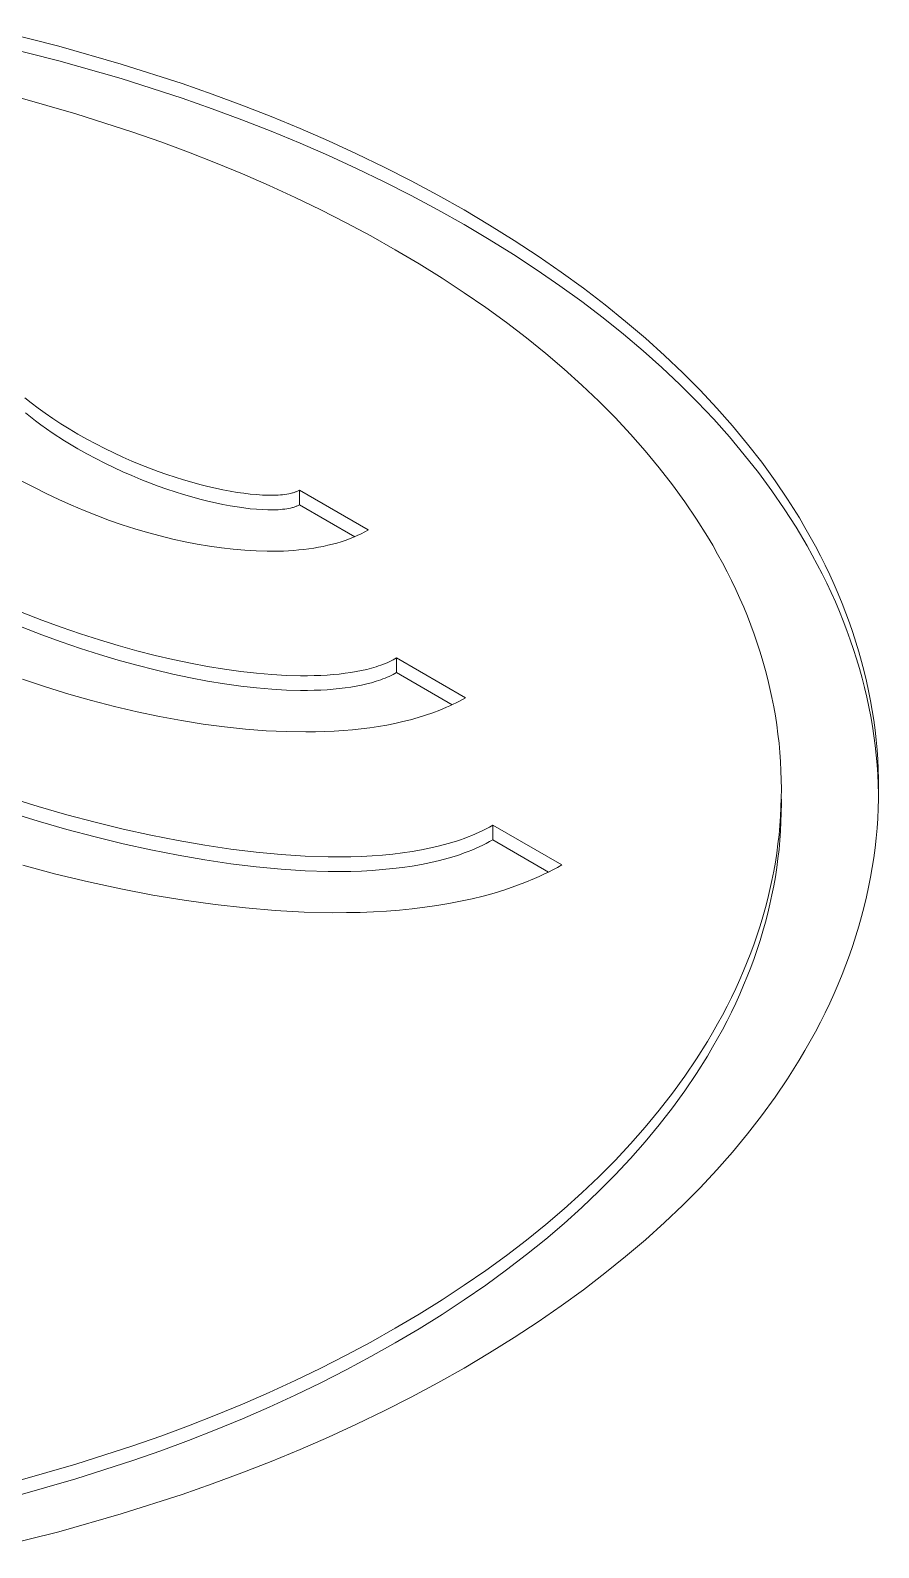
# Model space of a CAD drawing. Header units: inches. Extents: x -10 to 196, y -2 to 124.
# Drawn here: x 184.65 to 185.063, y 47.31 to 48.049 of the extents above; entities that cross this region are included whole.
import ezdxf

# ---------------------------------------------------------------- set-up
doc = ezdxf.new("R2010")
doc.units = ezdxf.units.IN
doc.layers.add('ZANO_R', color=7, linetype='Continuous', lineweight=0)

msp = doc.modelspace()

# ---------------------------------------------------------------- linework, layer by layer
at = {"layer": 'ZANO_R'}
for p, q in [((184.63254, 48.04899), (184.66345, 48.04125)), ((184.63254, 48.04188), (184.66345, 48.03414)), ((184.66345, 48.04125), (184.6938, 48.0326)), ((184.66345, 48.03414), (184.6938, 48.02549)), ((184.6938, 48.0326), (184.72354, 48.02304)), ((184.6938, 48.02549), (184.72354, 48.01593)), ((184.72354, 48.02304), (184.73816, 48.01792)), ((184.67175, 48.00837), (184.64348, 48.01643)), ((184.72354, 48.01593), (184.73816, 48.0108)), ((184.73816, 48.01792), (184.7526, 48.01257)), ((184.7526, 48.01257), (184.76686, 48.00699)), ((184.69945, 47.99946), (184.67175, 48.00837)), ((184.73816, 48.0108), (184.7526, 48.00545)), ((184.7526, 48.00545), (184.76686, 47.99988)), ((184.76686, 48.00699), (184.78092, 48.00118)), ((184.71306, 47.99469), (184.69945, 47.99946)), ((184.76686, 47.99988), (184.78092, 47.99407)), ((184.78092, 48.00118), (184.79478, 47.99515)), ((184.72651, 47.98971), (184.71306, 47.99469)), ((184.78092, 47.99407), (184.79478, 47.98804)), ((184.79478, 47.99515), (184.80843, 47.98889)), ((184.73978, 47.98452), (184.72651, 47.98971)), ((184.75288, 47.97911), (184.73978, 47.98452)), ((184.79478, 47.98804), (184.80843, 47.98178)), ((184.80843, 47.98889), (184.82187, 47.9824)), ((184.76579, 47.97349), (184.75288, 47.97911)), ((184.80843, 47.98178), (184.82187, 47.97529)), ((184.82187, 47.9824), (184.83508, 47.97569)), ((184.82187, 47.97529), (184.83508, 47.96857)), ((184.83508, 47.97569), (184.84806, 47.96874)), ((184.7785, 47.96766), (184.76579, 47.97349)), ((184.83508, 47.96857), (184.84806, 47.96163)), ((184.84806, 47.96874), (184.8608, 47.96157)), ((184.79102, 47.96162), (184.7785, 47.96766)), ((184.80332, 47.95536), (184.79102, 47.96162)), ((184.84806, 47.96163), (184.8608, 47.95446)), ((184.8608, 47.96157), (184.87322, 47.95422)), ((184.81541, 47.9489), (184.80332, 47.95536)), ((184.8608, 47.95446), (184.87303, 47.94722)), ((184.87322, 47.95422), (184.88524, 47.94672)), ((184.82727, 47.94222), (184.81541, 47.9489)), ((184.87303, 47.94722), (184.88487, 47.93985)), ((184.88524, 47.94672), (184.89688, 47.9391)), ((184.83884, 47.93537), (184.82727, 47.94222)), ((184.88487, 47.93985), (184.89634, 47.93234)), ((184.89688, 47.9391), (184.90811, 47.93134)), ((184.85004, 47.92839), (184.83884, 47.93537)), ((184.89634, 47.93234), (184.90742, 47.92471)), ((184.90811, 47.93134), (184.91896, 47.92346)), ((184.86087, 47.92129), (184.85004, 47.92839)), ((184.90742, 47.92471), (184.91812, 47.91696)), ((184.91896, 47.92346), (184.9294, 47.91546)), ((184.87134, 47.91406), (184.86087, 47.92129)), ((184.91812, 47.91696), (184.92844, 47.9091)), ((184.88144, 47.90672), (184.87134, 47.91406)), ((184.92844, 47.9091), (184.93838, 47.90112)), ((184.9294, 47.91546), (184.93946, 47.90734)), ((184.89117, 47.89927), (184.88144, 47.90672)), ((184.93946, 47.90734), (184.94912, 47.89911)), ((184.90053, 47.89171), (184.89117, 47.89927)), ((184.93838, 47.90112), (184.94793, 47.89303)), ((184.94912, 47.89911), (184.95839, 47.89077)), ((184.90953, 47.88404), (184.90053, 47.89171)), ((184.94793, 47.89303), (184.95711, 47.88483)), ((184.95839, 47.89077), (184.96726, 47.88233)), ((184.91816, 47.87628), (184.90953, 47.88404)), ((184.95711, 47.88483), (184.9659, 47.87654)), ((184.96726, 47.88233), (184.97573, 47.87379)), ((184.92642, 47.86842), (184.91816, 47.87628)), ((184.9659, 47.87654), (184.97431, 47.86815)), ((184.97573, 47.87379), (184.98382, 47.86516)), ((184.64686, 47.87013), (184.64998, 47.86763)), ((184.64998, 47.86763), (184.65329, 47.86513)), ((184.65329, 47.86513), (184.65678, 47.86261)), ((184.93432, 47.86047), (184.92642, 47.86842)), ((184.97431, 47.86815), (184.98233, 47.85967)), ((184.98382, 47.86516), (184.99151, 47.85644)), ((184.64716, 47.86277), (184.64954, 47.86086)), ((184.64954, 47.86086), (184.65204, 47.85894)), ((184.65204, 47.85894), (184.65465, 47.85701)), ((184.65465, 47.85701), (184.65737, 47.85508)), ((184.65678, 47.86261), (184.66047, 47.86008)), ((184.66047, 47.86008), (184.66435, 47.85754)), ((184.66435, 47.85754), (184.66842, 47.85501)), ((184.94185, 47.85243), (184.93432, 47.86047)), ((184.98233, 47.85967), (184.98998, 47.85111)), ((184.65737, 47.85508), (184.66021, 47.85314)), ((184.66021, 47.85314), (184.66622, 47.84925)), ((184.66842, 47.85501), (184.6727, 47.85248)), ((184.6727, 47.85248), (184.67708, 47.85002)), ((184.67708, 47.85002), (184.68147, 47.84766)), ((184.94901, 47.84431), (184.94185, 47.85243)), ((184.98998, 47.85111), (184.99724, 47.84245)), ((184.99151, 47.85644), (184.9988, 47.84764)), ((184.66622, 47.84925), (184.6727, 47.84537)), ((184.6727, 47.84537), (184.67708, 47.8429)), ((184.67708, 47.8429), (184.68147, 47.84055)), ((184.68147, 47.84766), (184.68586, 47.84542)), ((184.68586, 47.84542), (184.69024, 47.84329)), ((184.69024, 47.84329), (184.69461, 47.84127)), ((184.9558, 47.8361), (184.94901, 47.84431)), ((184.99724, 47.84245), (185.00412, 47.83373)), ((184.9988, 47.84764), (185.0057, 47.83875)), ((184.68147, 47.84055), (184.68586, 47.83831)), ((184.68586, 47.83831), (184.69024, 47.83618)), ((184.69024, 47.83618), (184.69461, 47.83416)), ((184.69461, 47.84127), (184.69895, 47.83936)), ((184.69895, 47.83936), (184.70327, 47.83756)), ((184.70327, 47.83756), (184.70755, 47.83587)), ((184.70755, 47.83587), (184.71179, 47.83429)), ((184.96223, 47.82783), (184.9558, 47.8361)), ((185.0057, 47.83875), (185.01221, 47.82979)), ((184.65118, 47.82656), (184.64515, 47.82977)), ((184.69461, 47.83416), (184.69895, 47.83225)), ((184.69895, 47.83225), (184.70327, 47.83045)), ((184.70327, 47.83045), (184.70755, 47.82876)), ((184.70755, 47.82876), (184.71179, 47.82717)), ((184.71179, 47.83429), (184.71598, 47.83281)), ((184.71598, 47.83281), (184.72011, 47.83143)), ((184.72011, 47.83143), (184.72417, 47.83017)), ((184.72417, 47.83017), (184.72816, 47.829)), ((184.72816, 47.829), (184.73208, 47.82794)), ((184.73208, 47.82794), (184.7359, 47.82697)), ((184.96829, 47.81948), (184.96223, 47.82783)), ((185.00412, 47.83373), (185.01062, 47.82492)), ((185.01221, 47.82979), (185.01832, 47.82076)), ((184.65726, 47.8235), (184.65118, 47.82656)), ((184.66339, 47.82059), (184.65726, 47.8235)), ((184.66955, 47.81783), (184.66339, 47.82059)), ((184.71179, 47.82717), (184.71598, 47.82569)), ((184.71598, 47.82569), (184.72011, 47.82432)), ((184.72011, 47.82432), (184.72417, 47.82305)), ((184.72417, 47.82305), (184.72816, 47.82189)), ((184.72816, 47.82189), (184.73208, 47.82082)), ((184.73208, 47.82082), (184.7359, 47.81986)), ((184.7359, 47.82697), (184.73963, 47.82611)), ((184.73963, 47.82611), (184.74327, 47.82535)), ((184.74327, 47.82535), (184.74679, 47.82468)), ((184.74679, 47.82468), (184.75019, 47.82412)), ((184.75019, 47.82412), (184.75348, 47.82365)), ((184.75348, 47.82365), (184.75663, 47.82327)), ((184.75663, 47.82327), (184.75965, 47.82299)), ((184.75965, 47.82299), (184.76252, 47.82281)), ((184.76252, 47.82281), (184.76523, 47.82271)), ((184.76523, 47.82271), (184.76653, 47.8227)), ((184.76653, 47.8227), (184.76779, 47.82271)), ((184.76779, 47.82271), (184.76901, 47.82274)), ((184.76901, 47.82274), (184.77018, 47.8228)), ((184.77018, 47.8228), (184.77131, 47.82287)), ((184.77131, 47.82287), (184.7724, 47.82297)), ((184.7724, 47.82297), (184.77344, 47.8231)), ((184.77344, 47.8231), (184.77444, 47.82324)), ((184.77444, 47.82324), (184.77539, 47.82341)), ((184.77539, 47.82341), (184.77629, 47.82359)), ((184.77629, 47.82359), (184.77672, 47.8237)), ((184.77672, 47.8237), (184.77714, 47.8238)), ((184.77714, 47.8238), (184.77754, 47.82392)), ((184.77754, 47.82392), (184.77794, 47.82403)), ((184.77794, 47.82403), (184.77832, 47.82416)), ((184.77832, 47.82416), (184.77869, 47.82429)), ((184.77869, 47.82429), (184.77904, 47.82442)), ((184.77904, 47.82442), (184.77939, 47.82456)), ((184.77939, 47.82456), (184.77972, 47.8247)), ((184.77972, 47.8247), (184.78003, 47.82486)), ((184.78003, 47.82486), (184.78034, 47.82501)), ((184.78034, 47.82501), (184.78063, 47.82517)), ((184.78063, 47.82517), (184.78063, 47.81806)), ((184.78063, 47.82517), (184.81405, 47.80587)), ((185.01062, 47.82492), (185.01673, 47.81605)), ((185.01832, 47.82076), (185.02404, 47.81166)), ((184.67573, 47.81523), (184.66955, 47.81783)), ((184.68192, 47.81277), (184.67573, 47.81523)), ((184.68812, 47.81048), (184.68192, 47.81277)), ((184.7359, 47.81986), (184.73963, 47.819)), ((184.73963, 47.819), (184.74327, 47.81824)), ((184.74327, 47.81824), (184.74679, 47.81757)), ((184.74679, 47.81757), (184.75019, 47.817)), ((184.75019, 47.817), (184.75348, 47.81653)), ((184.75348, 47.81653), (184.75663, 47.81616)), ((184.75663, 47.81616), (184.75965, 47.81588)), ((184.75965, 47.81588), (184.76252, 47.81569)), ((184.76252, 47.81569), (184.76523, 47.8156)), ((184.76523, 47.8156), (184.76653, 47.81558)), ((184.76653, 47.81558), (184.76779, 47.81559)), ((184.76779, 47.81559), (184.76901, 47.81563)), ((184.76901, 47.81563), (184.77018, 47.81568)), ((184.77018, 47.81568), (184.77131, 47.81576)), ((184.77131, 47.81576), (184.7724, 47.81586)), ((184.7724, 47.81586), (184.77344, 47.81598)), ((184.77344, 47.81598), (184.77444, 47.81613)), ((184.77444, 47.81613), (184.77539, 47.81629)), ((184.77539, 47.81629), (184.77629, 47.81648)), ((184.77629, 47.81648), (184.77672, 47.81658)), ((184.77672, 47.81658), (184.77714, 47.81669)), ((184.77714, 47.81669), (184.77754, 47.8168)), ((184.77754, 47.8168), (184.77794, 47.81692)), ((184.77794, 47.81692), (184.77832, 47.81704)), ((184.77832, 47.81704), (184.77869, 47.81717)), ((184.77869, 47.81717), (184.77904, 47.81731)), ((184.77904, 47.81731), (184.77939, 47.81745)), ((184.77939, 47.81745), (184.77972, 47.81759)), ((184.77972, 47.81759), (184.78003, 47.81774)), ((184.78003, 47.81774), (184.78034, 47.8179)), ((184.78034, 47.8179), (184.78063, 47.81806)), ((184.78063, 47.81806), (184.80752, 47.80253)), ((184.97398, 47.81107), (184.96829, 47.81948)), ((185.01673, 47.81605), (185.02247, 47.80711)), ((184.69431, 47.80834), (184.68812, 47.81048)), ((184.70049, 47.80636), (184.69431, 47.80834)), ((184.70665, 47.80453), (184.70049, 47.80636)), ((184.81414, 47.80581), (184.8124, 47.80485)), ((184.9793, 47.80259), (184.97398, 47.81107)), ((185.02247, 47.80711), (185.02782, 47.7981)), ((185.02404, 47.81166), (185.02675, 47.80708)), ((185.02675, 47.80708), (185.02936, 47.80249)), ((184.71278, 47.80287), (184.70665, 47.80453)), ((184.71886, 47.80138), (184.71278, 47.80287)), ((184.72489, 47.80004), (184.71886, 47.80138)), ((184.73086, 47.79888), (184.72489, 47.80004)), ((184.73676, 47.79788), (184.73086, 47.79888)), ((184.74258, 47.79705), (184.73676, 47.79788)), ((184.79442, 47.79833), (184.79219, 47.79784)), ((184.79662, 47.79887), (184.79442, 47.79833)), ((184.79877, 47.79945), (184.79662, 47.79887)), ((184.80087, 47.80008), (184.79877, 47.79945)), ((184.80292, 47.80076), (184.80087, 47.80008)), ((184.80492, 47.80148), (184.80292, 47.80076)), ((184.80687, 47.80225), (184.80492, 47.80148)), ((184.80877, 47.80307), (184.80687, 47.80225)), ((184.81061, 47.80394), (184.80877, 47.80307)), ((184.8124, 47.80485), (184.81061, 47.80394)), ((184.98183, 47.79834), (184.9793, 47.80259)), ((184.98426, 47.79406), (184.98183, 47.79834)), ((185.02782, 47.7981), (185.03035, 47.79358)), ((185.02936, 47.80249), (185.03187, 47.79789)), ((185.03187, 47.79789), (185.03429, 47.79327)), ((184.74832, 47.79639), (184.74258, 47.79705)), ((184.75396, 47.7959), (184.74832, 47.79639)), ((184.75949, 47.79558), (184.75396, 47.7959)), ((184.7649, 47.79544), (184.75949, 47.79558)), ((184.77019, 47.79547), (184.7649, 47.79544)), ((184.77278, 47.79556), (184.77019, 47.79547)), ((184.77534, 47.79568), (184.77278, 47.79556)), ((184.77786, 47.79586), (184.77534, 47.79568)), ((184.78035, 47.79607), (184.77786, 47.79586)), ((184.7828, 47.79634), (184.78035, 47.79607)), ((184.78521, 47.79664), (184.7828, 47.79634)), ((184.78758, 47.797), (184.78521, 47.79664)), ((184.7899, 47.7974), (184.78758, 47.797)), ((184.79219, 47.79784), (184.7899, 47.7974)), ((184.9866, 47.78977), (184.98426, 47.79406)), ((185.03035, 47.79358), (185.03279, 47.78905)), ((185.03429, 47.79327), (185.0366, 47.78864)), ((184.98885, 47.78547), (184.9866, 47.78977)), ((184.99101, 47.78116), (184.98885, 47.78547)), ((185.03279, 47.78905), (185.03513, 47.7845)), ((185.03513, 47.7845), (185.03738, 47.77993)), ((185.0366, 47.78864), (185.03882, 47.784)), ((185.03882, 47.784), (185.04094, 47.77934)), ((184.99307, 47.77684), (184.99101, 47.78116)), ((184.99505, 47.7725), (184.99307, 47.77684)), ((185.03738, 47.77993), (185.03953, 47.77536)), ((185.04094, 47.77934), (185.04296, 47.77468)), ((184.99693, 47.76815), (184.99505, 47.7725)), ((185.03953, 47.77536), (185.04158, 47.77077)), ((185.04158, 47.77077), (185.04354, 47.76617)), ((185.04296, 47.77468), (185.04488, 47.77)), ((185.04488, 47.77), (185.04671, 47.76531)), ((184.64563, 47.76562), (184.65513, 47.76194)), ((184.65513, 47.76194), (184.66457, 47.75849)), ((184.99872, 47.7638), (184.99693, 47.76815)), ((185.00042, 47.75943), (184.99872, 47.7638)), ((185.04354, 47.76617), (185.04541, 47.76157)), ((185.04541, 47.76157), (185.04717, 47.75695)), ((185.04671, 47.76531), (185.04843, 47.76061)), ((184.64563, 47.75851), (184.65513, 47.75482)), ((184.65513, 47.75482), (184.66457, 47.75137)), ((184.66457, 47.75849), (184.67393, 47.75527)), ((184.67393, 47.75527), (184.6832, 47.7523)), ((185.00202, 47.75505), (185.00042, 47.75943)), ((185.00354, 47.75067), (185.00202, 47.75505)), ((185.04717, 47.75695), (185.04885, 47.75232)), ((185.04843, 47.76061), (185.05006, 47.7559)), ((185.05006, 47.7559), (185.05159, 47.75118)), ((184.66457, 47.75137), (184.67393, 47.74816)), ((184.67393, 47.74816), (184.6832, 47.74518)), ((184.6832, 47.7523), (184.69235, 47.74956)), ((184.69235, 47.74956), (184.70137, 47.74705)), ((184.70137, 47.74705), (184.71025, 47.74478)), ((185.00496, 47.74627), (185.00354, 47.75067)), ((185.00629, 47.74187), (185.00496, 47.74627)), ((185.04885, 47.75232), (185.05043, 47.74768)), ((185.05043, 47.74768), (185.05191, 47.74304)), ((185.05159, 47.75118), (185.05302, 47.74646)), ((185.05302, 47.74646), (185.05435, 47.74172)), ((184.6832, 47.74518), (184.69235, 47.74244)), ((184.69235, 47.74244), (184.70137, 47.73994)), ((184.70137, 47.73994), (184.71025, 47.73767)), ((184.71025, 47.74478), (184.71898, 47.74275)), ((184.71898, 47.74275), (184.72752, 47.74095)), ((184.72752, 47.74095), (184.73588, 47.73938)), ((184.73588, 47.73938), (184.74404, 47.73805)), ((184.81573, 47.73858), (184.81802, 47.73926)), ((184.81802, 47.73926), (184.81913, 47.73962)), ((184.81913, 47.73962), (184.82021, 47.74)), ((184.82021, 47.74), (184.82126, 47.74039)), ((184.82126, 47.74039), (184.82229, 47.74079)), ((184.82229, 47.74079), (184.8233, 47.74121)), ((184.8233, 47.74121), (184.82428, 47.74164)), ((184.82428, 47.74164), (184.82523, 47.74209)), ((184.82523, 47.74209), (184.82616, 47.74255)), ((184.82616, 47.74255), (184.82705, 47.74302)), ((184.82705, 47.74302), (184.82793, 47.74351)), ((184.82793, 47.74351), (184.82793, 47.73639)), ((184.82793, 47.74351), (184.86145, 47.72415)), ((185.00753, 47.73746), (185.00629, 47.74187)), ((185.05191, 47.74304), (185.05329, 47.73838)), ((185.05435, 47.74172), (185.05558, 47.73698)), ((184.65696, 47.72939), (184.64566, 47.73312)), ((184.71025, 47.73767), (184.71898, 47.73564)), ((184.71898, 47.73564), (184.72752, 47.73384)), ((184.72752, 47.73384), (184.73588, 47.73227)), ((184.73588, 47.73227), (184.74404, 47.73093)), ((184.74404, 47.73805), (184.75197, 47.73694)), ((184.75197, 47.73694), (184.75966, 47.73607)), ((184.75966, 47.73607), (184.76711, 47.73543)), ((184.76711, 47.73543), (184.77428, 47.73503)), ((184.77428, 47.73503), (184.78118, 47.73485)), ((184.78118, 47.73485), (184.78451, 47.73484)), ((184.78451, 47.73484), (184.78777, 47.7349)), ((184.78777, 47.7349), (184.79095, 47.73501)), ((184.79095, 47.73501), (184.79406, 47.73518)), ((184.79406, 47.73518), (184.79707, 47.7354)), ((184.79707, 47.7354), (184.80001, 47.73569)), ((184.80001, 47.73569), (184.80285, 47.73603)), ((184.80285, 47.73603), (184.80561, 47.73642)), ((184.80561, 47.73642), (184.80828, 47.73688)), ((184.80828, 47.73688), (184.81086, 47.73739)), ((184.81086, 47.73739), (184.81334, 47.73796)), ((184.81334, 47.73796), (184.81573, 47.73858)), ((184.81334, 47.73084), (184.81573, 47.73146)), ((184.81573, 47.73146), (184.81802, 47.73215)), ((184.81802, 47.73215), (184.81913, 47.73251)), ((184.81913, 47.73251), (184.82021, 47.73288)), ((184.82021, 47.73288), (184.82126, 47.73327)), ((184.82126, 47.73327), (184.82229, 47.73368)), ((184.82229, 47.73368), (184.8233, 47.73409)), ((184.8233, 47.73409), (184.82428, 47.73453)), ((184.82428, 47.73453), (184.82523, 47.73497)), ((184.82523, 47.73497), (184.82616, 47.73543)), ((184.82616, 47.73543), (184.82705, 47.73591)), ((184.82705, 47.73591), (184.82793, 47.73639)), ((184.82793, 47.73639), (184.85499, 47.72077)), ((185.00868, 47.73305), (185.00753, 47.73746)), ((185.00973, 47.72863), (185.00868, 47.73305)), ((185.05329, 47.73838), (185.05458, 47.73372)), ((185.05458, 47.73372), (185.05578, 47.72905)), ((185.05558, 47.73698), (185.05671, 47.73223)), ((185.05671, 47.73223), (185.05775, 47.72748)), ((184.66821, 47.72595), (184.65696, 47.72939)), ((184.67939, 47.72279), (184.66821, 47.72595)), ((184.74404, 47.73093), (184.75197, 47.72983)), ((184.75197, 47.72983), (184.75966, 47.72896)), ((184.75966, 47.72896), (184.76711, 47.72832)), ((184.76711, 47.72832), (184.77428, 47.72791)), ((184.77428, 47.72791), (184.78118, 47.72773)), ((184.78118, 47.72773), (184.78451, 47.72773)), ((184.78451, 47.72773), (184.78777, 47.72778)), ((184.78777, 47.72778), (184.79095, 47.7279)), ((184.79095, 47.7279), (184.79406, 47.72806)), ((184.79406, 47.72806), (184.79707, 47.72829)), ((184.79707, 47.72829), (184.80001, 47.72857)), ((184.80001, 47.72857), (184.80285, 47.72891)), ((184.80285, 47.72891), (184.80561, 47.72931)), ((184.80561, 47.72931), (184.80828, 47.72976)), ((184.80828, 47.72976), (184.81086, 47.73027)), ((184.81086, 47.73027), (184.81334, 47.73084)), ((184.86145, 47.72415), (184.85998, 47.72332)), ((185.0107, 47.7242), (185.00973, 47.72863)), ((185.01157, 47.71977), (185.0107, 47.7242)), ((185.05578, 47.72905), (185.05688, 47.72438)), ((185.05688, 47.72438), (185.05788, 47.7197)), ((185.05775, 47.72748), (185.05868, 47.72272)), ((184.6905, 47.71991), (184.67939, 47.72279)), ((184.7015, 47.71733), (184.6905, 47.71991)), ((184.71238, 47.71504), (184.7015, 47.71733)), ((184.84551, 47.71683), (184.84202, 47.71562)), ((184.84891, 47.71812), (184.84551, 47.71683)), ((184.85221, 47.7195), (184.84891, 47.71812)), ((184.85382, 47.72022), (184.85221, 47.7195)), ((184.8554, 47.72096), (184.85382, 47.72022)), ((184.85695, 47.72173), (184.8554, 47.72096)), ((184.85848, 47.72251), (184.85695, 47.72173)), ((184.85998, 47.72332), (184.85848, 47.72251)), ((185.01235, 47.71533), (185.01157, 47.71977)), ((185.05788, 47.7197), (185.05879, 47.71501)), ((185.05868, 47.72272), (185.05952, 47.71796)), ((185.05952, 47.71796), (185.06026, 47.71319)), ((184.72313, 47.71305), (184.71238, 47.71504)), ((184.73373, 47.71136), (184.72313, 47.71305)), ((184.74414, 47.70997), (184.73373, 47.71136)), ((184.75437, 47.70889), (184.74414, 47.70997)), ((184.81489, 47.70954), (184.81066, 47.70901)), ((184.81903, 47.71016), (184.81489, 47.70954)), ((184.82309, 47.71086), (184.81903, 47.71016)), ((184.82706, 47.71164), (184.82309, 47.71086)), ((184.83094, 47.71251), (184.82706, 47.71164)), ((184.83472, 47.71346), (184.83094, 47.71251)), ((184.83842, 47.7145), (184.83472, 47.71346)), ((184.84202, 47.71562), (184.83842, 47.7145)), ((185.01304, 47.71089), (185.01235, 47.71533)), ((185.01363, 47.70644), (185.01304, 47.71089)), ((185.05879, 47.71501), (185.05961, 47.71032)), ((185.05961, 47.71032), (185.06032, 47.70563)), ((185.06026, 47.71319), (185.0609, 47.70842)), ((184.76439, 47.70811), (184.75437, 47.70889)), ((184.77417, 47.70765), (184.76439, 47.70811)), ((184.78371, 47.70751), (184.77417, 47.70765)), ((184.78839, 47.70756), (184.78371, 47.70751)), ((184.79299, 47.70769), (184.78839, 47.70756)), ((184.79752, 47.7079), (184.79299, 47.70769)), ((184.80198, 47.70818), (184.79752, 47.7079)), ((184.80636, 47.70856), (184.80198, 47.70818)), ((184.81066, 47.70901), (184.80636, 47.70856)), ((185.01414, 47.702), (185.01363, 47.70644)), ((185.01455, 47.69754), (185.01414, 47.702)), ((185.06032, 47.70563), (185.06095, 47.70093)), ((185.0609, 47.70842), (185.06144, 47.70364)), ((185.06144, 47.70364), (185.06189, 47.69886)), ((185.01487, 47.69309), (185.01455, 47.69754)), ((185.06095, 47.70093), (185.06147, 47.69623)), ((185.06147, 47.69623), (185.0619, 47.69152)), ((185.06189, 47.69886), (185.06223, 47.69408)), ((185.0151, 47.68864), (185.01487, 47.69309)), ((185.01524, 47.68418), (185.0151, 47.68864)), ((185.0619, 47.69152), (185.06224, 47.68682)), ((185.06223, 47.69408), (185.06248, 47.6893)), ((185.06248, 47.6893), (185.06262, 47.68451)), ((185.01529, 47.67973), (185.01524, 47.68418)), ((185.01524, 47.67527), (185.01529, 47.67973)), ((185.06224, 47.68682), (185.06248, 47.68211)), ((185.06248, 47.68211), (185.06262, 47.6774)), ((185.06262, 47.68451), (185.06267, 47.67973)), ((185.06267, 47.67973), (185.06262, 47.67494)), ((184.63918, 47.67557), (184.65328, 47.67121)), ((185.0151, 47.67081), (185.01524, 47.67527)), ((185.01524, 47.66816), (185.01529, 47.67261)), ((185.01529, 47.67475), (185.01529, 47.67261)), ((185.06262, 47.67494), (185.06248, 47.67016)), ((184.63918, 47.66845), (184.65328, 47.6641)), ((184.65328, 47.67121), (184.66726, 47.66719)), ((184.66726, 47.66719), (184.68109, 47.66351)), ((185.01455, 47.66191), (185.01487, 47.66636)), ((185.01487, 47.66636), (185.0151, 47.67081)), ((185.0151, 47.6637), (185.01524, 47.66816)), ((185.06223, 47.66538), (185.06188, 47.6606)), ((185.06248, 47.67016), (185.06223, 47.66538)), ((184.65328, 47.6641), (184.66726, 47.66008)), ((184.66726, 47.66008), (184.68109, 47.6564)), ((184.68109, 47.66351), (184.69475, 47.66018)), ((184.69475, 47.66018), (184.70821, 47.65721)), ((184.86457, 47.65713), (184.86637, 47.65789)), ((184.86637, 47.65789), (184.86813, 47.65868)), ((184.86813, 47.65868), (184.86985, 47.65949)), ((184.86985, 47.65949), (184.87154, 47.66033)), ((184.87154, 47.66033), (184.87318, 47.6612)), ((184.87318, 47.6612), (184.87478, 47.6621)), ((184.87478, 47.6621), (184.87478, 47.65499)), ((184.87478, 47.6621), (184.9083, 47.64275)), ((185.01414, 47.65746), (185.01455, 47.66191)), ((185.01455, 47.65479), (185.01487, 47.65925)), ((185.01487, 47.65925), (185.0151, 47.6637)), ((185.06188, 47.6606), (185.06144, 47.65582)), ((184.68109, 47.6564), (184.69475, 47.65307)), ((184.69475, 47.65307), (184.70821, 47.65009)), ((184.70821, 47.65721), (184.72145, 47.65459)), ((184.72145, 47.65459), (184.73444, 47.65233)), ((184.73444, 47.65233), (184.74714, 47.65044)), ((184.74714, 47.65044), (184.75955, 47.64893)), ((184.84011, 47.65012), (184.84454, 47.65102)), ((184.84454, 47.65102), (184.84883, 47.65203)), ((184.84883, 47.65203), (184.85299, 47.65314)), ((184.85299, 47.65314), (184.857, 47.65436)), ((184.857, 47.65436), (184.85895, 47.65501)), ((184.85895, 47.65501), (184.86086, 47.65569)), ((184.86086, 47.65569), (184.86274, 47.6564)), ((184.86274, 47.6564), (184.86457, 47.65713)), ((184.86457, 47.65001), (184.86637, 47.65077)), ((184.86637, 47.65077), (184.86813, 47.65156)), ((184.86813, 47.65156), (184.86985, 47.65238)), ((184.86985, 47.65238), (184.87154, 47.65322)), ((184.87154, 47.65322), (184.87318, 47.65409)), ((184.87318, 47.65409), (184.87478, 47.65499)), ((184.87478, 47.65499), (184.90193, 47.63932)), ((185.01303, 47.64856), (185.01363, 47.65301)), ((185.01363, 47.65301), (185.01414, 47.65746)), ((185.01363, 47.64589), (185.01414, 47.65034)), ((185.01414, 47.65034), (185.01455, 47.65479)), ((185.0609, 47.65104), (185.06026, 47.64627)), ((185.06144, 47.65582), (185.0609, 47.65104)), ((184.70821, 47.65009), (184.72145, 47.64747)), ((184.72145, 47.64747), (184.73444, 47.64522)), ((184.73444, 47.64522), (184.74714, 47.64333)), ((184.74714, 47.64333), (184.75955, 47.64182)), ((184.75955, 47.64893), (184.77161, 47.6478)), ((184.77161, 47.6478), (184.78332, 47.64706)), ((184.78332, 47.64706), (184.79465, 47.64671)), ((184.79465, 47.64671), (184.80016, 47.64668)), ((184.80016, 47.64668), (184.80556, 47.64675)), ((184.80556, 47.64675), (184.81085, 47.64693)), ((184.81085, 47.64693), (184.81603, 47.6472)), ((184.81603, 47.6472), (184.82109, 47.64758)), ((184.82109, 47.64758), (184.82604, 47.64806)), ((184.82604, 47.64806), (184.83085, 47.64864)), ((184.83085, 47.64864), (184.83555, 47.64933)), ((184.83555, 47.64933), (184.84011, 47.65012)), ((184.83555, 47.64222), (184.84011, 47.64301)), ((184.84011, 47.64301), (184.84454, 47.64391)), ((184.84454, 47.64391), (184.84883, 47.64491)), ((184.84883, 47.64491), (184.85299, 47.64603)), ((184.85299, 47.64603), (184.857, 47.64725)), ((184.857, 47.64725), (184.85895, 47.6479)), ((184.85895, 47.6479), (184.86086, 47.64858)), ((184.86086, 47.64858), (184.86274, 47.64928)), ((184.86274, 47.64928), (184.86457, 47.65001)), ((185.01157, 47.63968), (185.01235, 47.64412)), ((185.01235, 47.64412), (185.01303, 47.64856)), ((185.01303, 47.64145), (185.01363, 47.64589)), ((185.06026, 47.64627), (185.05952, 47.6415)), ((184.66194, 47.63835), (184.64585, 47.64261)), ((184.67789, 47.63452), (184.66194, 47.63835)), ((184.75955, 47.64182), (184.77161, 47.64069)), ((184.77161, 47.64069), (184.78332, 47.63995)), ((184.78332, 47.63995), (184.79465, 47.63959)), ((184.79465, 47.63959), (184.80016, 47.63957)), ((184.80016, 47.63957), (184.80556, 47.63964)), ((184.80556, 47.63964), (184.81085, 47.63981)), ((184.81085, 47.63981), (184.81603, 47.64009)), ((184.81603, 47.64009), (184.82109, 47.64047)), ((184.82109, 47.64047), (184.82604, 47.64095)), ((184.82604, 47.64095), (184.83085, 47.64153)), ((184.83085, 47.64153), (184.83555, 47.64222)), ((184.89512, 47.63613), (184.89041, 47.63417)), ((184.89741, 47.63715), (184.89512, 47.63613)), ((184.89967, 47.63821), (184.89741, 47.63715)), ((184.90189, 47.6393), (184.89967, 47.63821)), ((184.90407, 47.64042), (184.90189, 47.6393)), ((184.9062, 47.64157), (184.90407, 47.64042)), ((184.9083, 47.64275), (184.9062, 47.64157)), ((185.01069, 47.63525), (185.01157, 47.63968)), ((185.01157, 47.63257), (185.01235, 47.63701)), ((185.01235, 47.63701), (185.01303, 47.64145)), ((185.05868, 47.63673), (185.05774, 47.63197)), ((185.05952, 47.6415), (185.05868, 47.63673)), ((184.69365, 47.63111), (184.67789, 47.63452)), ((184.70921, 47.62813), (184.69365, 47.63111)), ((184.72453, 47.62558), (184.70921, 47.62813)), ((184.87539, 47.62906), (184.87009, 47.6276)), ((184.88054, 47.63064), (184.87539, 47.62906)), ((184.88555, 47.63235), (184.88054, 47.63064)), ((184.89041, 47.63417), (184.88555, 47.63235)), ((185.00867, 47.6264), (185.00973, 47.63082)), ((185.00973, 47.63082), (185.01069, 47.63525)), ((185.00973, 47.62371), (185.01069, 47.62814)), ((185.01069, 47.62814), (185.01157, 47.63257)), ((185.05774, 47.63197), (185.05671, 47.62722)), ((184.7396, 47.62348), (184.72453, 47.62558)), ((184.75437, 47.62181), (184.7396, 47.62348)), ((184.76884, 47.6206), (184.75437, 47.62181)), ((184.82934, 47.62081), (184.82303, 47.62032)), ((184.83553, 47.62142), (184.82934, 47.62081)), ((184.84161, 47.62215), (184.83553, 47.62142)), ((184.84756, 47.623), (184.84161, 47.62215)), ((184.85339, 47.62397), (184.84756, 47.623)), ((184.85909, 47.62506), (184.85339, 47.62397)), ((184.86466, 47.62627), (184.85909, 47.62506)), ((184.87009, 47.6276), (184.86466, 47.62627)), ((185.00629, 47.61758), (185.00752, 47.62199)), ((185.00752, 47.62199), (185.00867, 47.6264)), ((185.00867, 47.61929), (185.00973, 47.62371)), ((185.05557, 47.62247), (185.05434, 47.61773)), ((185.05671, 47.62722), (185.05557, 47.62247)), ((184.78296, 47.61984), (184.76884, 47.6206)), ((184.79672, 47.61953), (184.78296, 47.61984)), ((184.80346, 47.61956), (184.79672, 47.61953)), ((184.81009, 47.61969), (184.80346, 47.61956)), ((184.81662, 47.61995), (184.81009, 47.61969)), ((184.82303, 47.62032), (184.81662, 47.61995)), ((185.00495, 47.61318), (185.00629, 47.61758)), ((185.00629, 47.61046), (185.00752, 47.61487)), ((185.00752, 47.61487), (185.00867, 47.61929)), ((185.05434, 47.61773), (185.05301, 47.613)), ((185.00202, 47.6044), (185.00353, 47.60878)), ((185.00353, 47.60878), (185.00495, 47.61318)), ((185.00353, 47.60167), (185.00495, 47.60606)), ((185.00495, 47.60606), (185.00629, 47.61046)), ((185.05158, 47.60827), (185.05005, 47.60355)), ((185.05301, 47.613), (185.05158, 47.60827)), ((184.99871, 47.59565), (185.00041, 47.60002)), ((185.00041, 47.60002), (185.00202, 47.6044)), ((185.00202, 47.59728), (185.00353, 47.60167)), ((185.04843, 47.59885), (185.0467, 47.59415)), ((185.05005, 47.60355), (185.04843, 47.59885)), ((184.99504, 47.58695), (184.99692, 47.5913)), ((184.99692, 47.5913), (184.99871, 47.59565)), ((184.99871, 47.58854), (185.00041, 47.59291)), ((185.00041, 47.59291), (185.00202, 47.59728)), ((185.0467, 47.59415), (185.04488, 47.58946)), ((184.99306, 47.58261), (184.99504, 47.58695)), ((184.99504, 47.57984), (184.99692, 47.58418)), ((184.99692, 47.58418), (184.99871, 47.58854)), ((185.04295, 47.58478), (185.04093, 47.58011)), ((185.04488, 47.58946), (185.04295, 47.58478)), ((184.98884, 47.57398), (184.991, 47.57829)), ((184.991, 47.57829), (184.99306, 47.58261)), ((184.99306, 47.5755), (184.99504, 47.57984)), ((185.04093, 47.58011), (185.03881, 47.57546)), ((184.98425, 47.56539), (184.98659, 47.56968)), ((184.98659, 47.56968), (184.98884, 47.57398)), ((184.98884, 47.56686), (184.991, 47.57118)), ((184.991, 47.57118), (184.99306, 47.5755)), ((185.0366, 47.57081), (185.03428, 47.56618)), ((185.03881, 47.57546), (185.0366, 47.57081)), ((184.98182, 47.56112), (184.98425, 47.56539)), ((184.98425, 47.55828), (184.98659, 47.56256)), ((184.98659, 47.56256), (184.98884, 47.56686)), ((185.03186, 47.56156), (185.02935, 47.55696)), ((185.03428, 47.56618), (185.03186, 47.56156)), ((184.97397, 47.54838), (184.97929, 47.55686)), ((184.97929, 47.55686), (184.98182, 47.56112)), ((184.98182, 47.554), (184.98425, 47.55828)), ((185.02935, 47.55696), (185.02674, 47.55237)), ((184.96827, 47.53997), (184.97397, 47.54838)), ((184.97397, 47.54127), (184.97929, 47.54974)), ((184.97929, 47.54974), (184.98182, 47.554)), ((185.02403, 47.5478), (185.01831, 47.5387)), ((185.02674, 47.55237), (185.02403, 47.5478)), ((184.96221, 47.53162), (184.96827, 47.53997)), ((184.96827, 47.53285), (184.97397, 47.54127)), ((184.96221, 47.52451), (184.96827, 47.53285)), ((185.01831, 47.5387), (185.0122, 47.52967)), ((184.95579, 47.52335), (184.96221, 47.53162)), ((185.0122, 47.52967), (185.00569, 47.5207)), ((184.94899, 47.51515), (184.95579, 47.52335)), ((184.95579, 47.51623), (184.96221, 47.52451)), ((185.00569, 47.5207), (184.99879, 47.51182)), ((184.94183, 47.50702), (184.94899, 47.51515)), ((184.94899, 47.50803), (184.95579, 47.51623)), ((184.99879, 47.51182), (184.99149, 47.50301)), ((184.9343, 47.49898), (184.94183, 47.50702)), ((184.94183, 47.49991), (184.94899, 47.50803)), ((184.99149, 47.50301), (184.9838, 47.49429)), ((184.92641, 47.49103), (184.9343, 47.49898)), ((184.9343, 47.49187), (184.94183, 47.49991)), ((184.91814, 47.48317), (184.92641, 47.49103)), ((184.92641, 47.48392), (184.9343, 47.49187)), ((184.9838, 47.49429), (184.97572, 47.48566)), ((184.90951, 47.47541), (184.91814, 47.48317)), ((184.91814, 47.47606), (184.92641, 47.48392)), ((184.97572, 47.48566), (184.96724, 47.47712)), ((184.90052, 47.46774), (184.90951, 47.47541)), ((184.90951, 47.46829), (184.91814, 47.47606)), ((184.96724, 47.47712), (184.95837, 47.46868)), ((184.89115, 47.46018), (184.90052, 47.46774)), ((184.90052, 47.46063), (184.90951, 47.46829)), ((184.95837, 47.46868), (184.9491, 47.46034)), ((184.88142, 47.45273), (184.89115, 47.46018)), ((184.89115, 47.45307), (184.90052, 47.46063)), ((184.9491, 47.46034), (184.93944, 47.45211)), ((184.87132, 47.44539), (184.88142, 47.45273)), ((184.88142, 47.44561), (184.89115, 47.45307)), ((184.93944, 47.45211), (184.92939, 47.444)), ((184.86085, 47.43816), (184.87132, 47.44539)), ((184.87132, 47.43827), (184.88142, 47.44561)), ((184.92939, 47.444), (184.91894, 47.43599)), ((184.85002, 47.43106), (184.86085, 47.43816)), ((184.86085, 47.43105), (184.87132, 47.43827)), ((184.91894, 47.43599), (184.90809, 47.42811)), ((184.83882, 47.42408), (184.85002, 47.43106)), ((184.85002, 47.42395), (184.86085, 47.43105)), ((184.82725, 47.41723), (184.83882, 47.42408)), ((184.83882, 47.41697), (184.85002, 47.42395)), ((184.90809, 47.42811), (184.89686, 47.42035)), ((184.81539, 47.41055), (184.82725, 47.41723)), ((184.82725, 47.41012), (184.83882, 47.41697)), ((184.89686, 47.42035), (184.88522, 47.41273)), ((184.8033, 47.40408), (184.81539, 47.41055)), ((184.81539, 47.40344), (184.82725, 47.41012)), ((184.88522, 47.41273), (184.8732, 47.40523)), ((184.791, 47.39783), (184.8033, 47.40408)), ((184.8033, 47.39697), (184.81539, 47.40344)), ((184.8732, 47.40523), (184.86077, 47.39788)), ((184.76577, 47.38596), (184.77848, 47.39179)), ((184.77848, 47.39179), (184.791, 47.39783)), ((184.791, 47.39072), (184.8033, 47.39697)), ((184.86077, 47.39788), (184.84803, 47.3907)), ((184.75286, 47.38034), (184.76577, 47.38596)), ((184.76577, 47.37884), (184.77848, 47.38467)), ((184.77848, 47.38467), (184.791, 47.39072)), ((184.84803, 47.3907), (184.83505, 47.38376)), ((184.73976, 47.37493), (184.75286, 47.38034)), ((184.75286, 47.37323), (184.76577, 47.37884)), ((184.82184, 47.37705), (184.80841, 47.37056)), ((184.83505, 47.38376), (184.82184, 47.37705)), ((184.71304, 47.36476), (184.72649, 47.36974)), ((184.72649, 47.36974), (184.73976, 47.37493)), ((184.73976, 47.36782), (184.75286, 47.37323)), ((184.80841, 47.37056), (184.79476, 47.3643)), ((184.69943, 47.35999), (184.71304, 47.36476)), ((184.71304, 47.35764), (184.72649, 47.36262)), ((184.72649, 47.36262), (184.73976, 47.36782)), ((184.79476, 47.3643), (184.7809, 47.35826)), ((184.67173, 47.35108), (184.69943, 47.35999)), ((184.69943, 47.35287), (184.71304, 47.35764)), ((184.7809, 47.35826), (184.76683, 47.35246)), ((184.64346, 47.34303), (184.67173, 47.35108)), ((184.67173, 47.34397), (184.69943, 47.35287)), ((184.76683, 47.35246), (184.75258, 47.34688)), ((184.64346, 47.33591), (184.67173, 47.34397)), ((184.73814, 47.34153), (184.72352, 47.33641)), ((184.75258, 47.34688), (184.73814, 47.34153)), ((184.72352, 47.33641), (184.69379, 47.32685)), ((184.69379, 47.32685), (184.66343, 47.3182)), ((184.66343, 47.3182), (184.63252, 47.31046))]:
    msp.add_line(p, q, dxfattribs=at)

doc.saveas('drawing.dxf')
